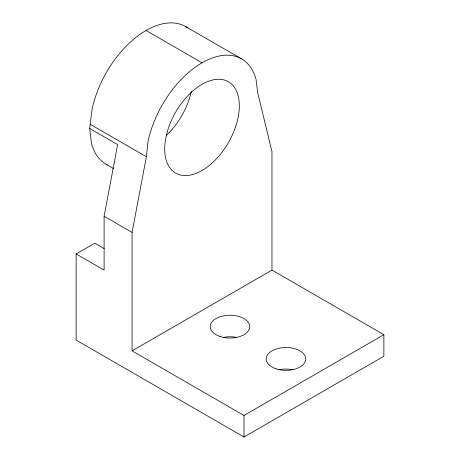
<?xml version="1.0" encoding="UTF-8"?>
<svg xmlns="http://www.w3.org/2000/svg" width="460" height="460" viewBox="0 0 460 460"><rect width="100%" height="100%" fill="white"/><g stroke="black" fill="none" stroke-linecap="round" stroke-linejoin="round"><path stroke-width="0.69" d="M107.301 164.921A79.879 46.121 -60 0 1 91.511 143.485L89.677 128.449L92.023 109.589A79.132 45.684 -60 0 1 133.25 39.617A79.132 45.684 -60 0 1 187.985 28.106M146.389 156.745L147.976 141.893A79.132 45.684 -60 0 1 202.02 62.801A79.132 45.684 -60 0 1 256.07 79.482L257.657 92.5L271.964 151.639L271.964 270.095L132.083 350.853L132.083 232.403L146.389 156.745L90.436 124.441M271.964 270.095L383.876 334.702L383.876 356.241L243.99 437L76.124 340.084L76.124 253.937L104.104 270.089L104.104 216.252L117.651 144.601L89.677 128.449M76.124 253.937L94.777 243.173L104.104 248.555M132.083 350.853L243.99 415.46L383.876 334.702M185.633 26.576L241.586 58.88M146.067 30.498L202.02 62.801M106.128 164.283L113.591 168.59M104.104 216.252L132.083 232.403M243.99 415.46L243.99 437M223.474 337.381A19.78 11.419 0 0 1 236.526 337.381M278.726 369.834A19.78 11.419 0 0 1 293.181 369.834M191.291 91.482A52.756 30.458 -60 0 1 166.52 135.182M276.063 368.822A19.78 11.419 0 0 0 305.739 358.932A19.78 11.419 0 0 0 276.063 349.036A19.78 11.419 0 0 0 276.063 368.822M220.11 336.519A19.78 11.419 0 0 0 249.78 326.623A19.78 11.419 0 0 0 220.11 316.733A19.78 11.419 0 0 0 220.11 336.519M211.68 163.444A52.756 30.458 -60 0 0 228.401 81.725A52.756 30.458 -60 0 0 165.991 137.063A52.756 30.458 -60 0 0 211.68 163.444"/></g></svg>
